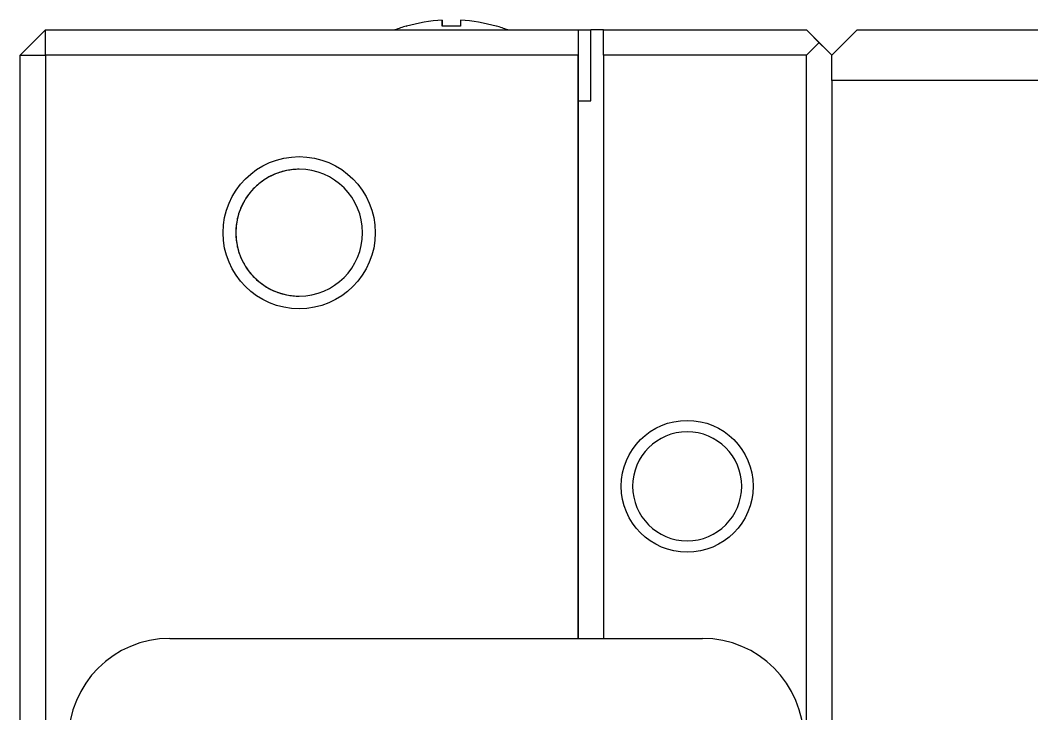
# Model space of a CAD drawing. Extents: x 93 to 296, y 41 to 278.
# Drawn here: x 202.16 to 222.1, y 149.36 to 163.04 of the extents above; entities that cross this region are included whole.
import ezdxf

# ---------------------------------------------------------------- set-up
doc = ezdxf.new("R2010")
doc.units = 0
doc.layers.get('0').update_dxf_attribs({"linetype": 'CONTINUOUS'})

msp = doc.modelspace()

# ---------------------------------------------------------------- linework, layer by layer
at = {"color": 7, "linetype": 'CONTINUOUS'}
for p, q in [((210.479, 163.039), (210.479, 162.919)), ((210.479, 163.039), (210.479, 162.919)), ((210.479, 163.039), (210.479, 162.919)), ((210.479, 163.039), (210.479, 162.919)), ((210.479, 163.039), (210.479, 162.919)), ((210.479, 162.919), (210.479, 163.039)), ((210.479, 163.039), (210.479, 162.919)), ((210.479, 162.919), (210.479, 163.039)), ((210.479, 163.039), (210.479, 162.919)), ((210.479, 162.919), (210.479, 163.039)), ((210.479, 163.039), (210.479, 162.919)), ((210.479, 162.919), (210.479, 163.039)), ((210.839, 163.039), (210.839, 162.919)), ((202.159, 162.349), (202.659, 162.849)), ((202.659, 162.849), (213.159, 162.849)), ((202.659, 162.349), (202.659, 162.849)), ((209.772, 162.919), (209.77, 162.923)), ((209.77, 162.923), (209.772, 162.919)), ((209.773, 162.919), (209.77, 162.923)), ((209.77, 162.923), (209.773, 162.919)), ((209.772, 162.919), (209.77, 162.923)), ((209.77, 162.923), (209.772, 162.919)), ((209.773, 162.919), (209.771, 162.923)), ((209.771, 162.923), (209.773, 162.919)), ((211.547, 162.923), (211.545, 162.919)), ((213.159, 162.849), (213.159, 150.849)), ((213.159, 162.849), (213.159, 162.349)), ((213.159, 162.849), (213.409, 162.849)), ((213.409, 161.449), (213.409, 162.849)), ((213.659, 162.849), (213.409, 162.849)), ((213.659, 162.349), (213.659, 162.849)), ((213.659, 162.849), (213.859, 162.849)), ((213.859, 162.849), (217.659, 162.849)), ((213.859, 162.849), (213.859, 162.849)), ((217.909, 162.599), (217.659, 162.849)), ((217.659, 162.849), (217.909, 162.599)), ((217.659, 162.849), (217.659, 162.849)), ((218.659, 162.849), (218.159, 162.349)), ((218.659, 162.849), (222.539, 162.849)), ((217.909, 162.599), (217.659, 162.349)), ((217.809, 162.699), (217.809, 162.699)), ((218.159, 162.349), (217.809, 162.699)), ((217.809, 162.699), (217.809, 162.699)), ((217.809, 162.699), (218.159, 162.349)), ((218.159, 162.349), (217.909, 162.599)), ((217.909, 162.599), (218.159, 162.349)), ((202.159, 123.349), (202.159, 162.349)), ((202.159, 162.349), (202.659, 162.349)), ((202.659, 162.349), (202.659, 136.894)), ((213.159, 162.349), (202.659, 162.349)), ((213.159, 150.849), (213.159, 162.349)), ((217.659, 162.349), (213.659, 162.349)), ((213.659, 162.349), (213.659, 150.849)), ((217.659, 143.702), (217.659, 162.349)), ((218.159, 161.849), (218.159, 162.349)), ((218.159, 161.849), (218.159, 122.849)), ((222.883, 161.849), (218.159, 161.849)), ((213.159, 161.449), (213.159, 150.849)), ((213.159, 150.849), (213.159, 161.449)), ((213.159, 161.449), (213.409, 161.449)), ((205.109, 150.849), (215.609, 150.849))]:
    msp.add_line(p, q, dxfattribs=at)
for points in [[(210.839, 162.919, 0), (210.836, 162.919, 0), (210.833, 162.919, 0), (210.83, 162.919, 0), (210.827, 162.919, 0), (210.825, 162.919, 0), (210.822, 162.919, 0), (210.819, 162.919, 0), (210.816, 162.92, 0), (210.813, 162.92, 0), (210.811, 162.92, 0), (210.808, 162.92, 0), (210.805, 162.92, 0), (210.802, 162.92, 0), (210.799, 162.92, 0), (210.796, 162.92, 0), (210.794, 162.921, 0), (210.791, 162.921, 0), (210.788, 162.921, 0), (210.785, 162.921, 0), (210.782, 162.921, 0), (210.78, 162.921, 0), (210.777, 162.921, 0), (210.774, 162.921, 0), (210.771, 162.921, 0), (210.768, 162.921, 0), (210.766, 162.921, 0), (210.763, 162.922, 0), (210.76, 162.922, 0), (210.757, 162.922, 0), (210.754, 162.922, 0), (210.751, 162.922, 0), (210.749, 162.922, 0), (210.746, 162.922, 0), (210.743, 162.922, 0), (210.74, 162.922, 0), (210.737, 162.922, 0), (210.735, 162.922, 0), (210.732, 162.922, 0), (210.729, 162.922, 0), (210.726, 162.922, 0), (210.723, 162.923, 0), (210.721, 162.923, 0), (210.718, 162.923, 0), (210.715, 162.923, 0), (210.712, 162.923, 0), (210.709, 162.923, 0), (210.706, 162.923, 0), (210.704, 162.923, 0), (210.701, 162.923, 0), (210.698, 162.923, 0), (210.695, 162.923, 0), (210.692, 162.923, 0), (210.69, 162.923, 0), (210.687, 162.923, 0), (210.684, 162.923, 0), (210.681, 162.923, 0), (210.678, 162.923, 0), (210.675, 162.923, 0), (210.673, 162.923, 0), (210.67, 162.923, 0), (210.667, 162.923, 0), (210.664, 162.923, 0), (210.661, 162.923, 0), (210.659, 162.923, 0), (210.656, 162.923, 0), (210.653, 162.923, 0), (210.65, 162.923, 0), (210.647, 162.923, 0), (210.645, 162.923, 0), (210.642, 162.923, 0), (210.639, 162.923, 0), (210.636, 162.923, 0), (210.633, 162.923, 0), (210.63, 162.923, 0), (210.628, 162.923, 0), (210.625, 162.923, 0), (210.622, 162.923, 0), (210.619, 162.923, 0), (210.616, 162.923, 0), (210.614, 162.923, 0), (210.611, 162.923, 0), (210.608, 162.923, 0), (210.605, 162.923, 0), (210.602, 162.923, 0), (210.6, 162.923, 0), (210.597, 162.923, 0), (210.594, 162.923, 0), (210.591, 162.922, 0), (210.588, 162.922, 0), (210.585, 162.922, 0), (210.583, 162.922, 0), (210.58, 162.922, 0), (210.577, 162.922, 0), (210.574, 162.922, 0), (210.571, 162.922, 0), (210.569, 162.922, 0), (210.566, 162.922, 0), (210.563, 162.922, 0), (210.56, 162.922, 0), (210.557, 162.922, 0), (210.555, 162.922, 0), (210.552, 162.921, 0), (210.549, 162.921, 0), (210.546, 162.921, 0), (210.543, 162.921, 0), (210.54, 162.921, 0), (210.538, 162.921, 0), (210.535, 162.921, 0), (210.532, 162.921, 0), (210.529, 162.921, 0), (210.526, 162.921, 0), (210.524, 162.921, 0), (210.521, 162.92, 0), (210.518, 162.92, 0), (210.515, 162.92, 0), (210.512, 162.92, 0), (210.51, 162.92, 0), (210.507, 162.92, 0), (210.504, 162.92, 0), (210.501, 162.92, 0), (210.498, 162.919, 0), (210.495, 162.919, 0), (210.493, 162.919, 0), (210.49, 162.919, 0), (210.487, 162.919, 0), (210.484, 162.919, 0), (210.481, 162.919, 0), (210.479, 162.919, 0)], [(207.659, 160.099, 0), (207.628, 160.099, 0), (207.597, 160.097, 0), (207.567, 160.096, 0), (207.536, 160.093, 0), (207.506, 160.09, 0), (207.475, 160.085, 0), (207.445, 160.081, 0), (207.415, 160.075, 0), (207.385, 160.069, 0), (207.355, 160.062, 0), (207.325, 160.054, 0), (207.296, 160.045, 0), (207.267, 160.036, 0), (207.238, 160.026, 0), (207.209, 160.015, 0), (207.18, 160.004, 0), (207.152, 159.992, 0), (207.124, 159.979, 0), (207.097, 159.966, 0), (207.069, 159.951, 0), (207.042, 159.937, 0), (207.016, 159.921, 0), (206.99, 159.905, 0), (206.964, 159.888, 0), (206.939, 159.871, 0), (206.914, 159.853, 0), (206.89, 159.834, 0), (206.866, 159.815, 0), (206.842, 159.795, 0), (206.819, 159.775, 0), (206.797, 159.754, 0), (206.775, 159.733, 0), (206.753, 159.711, 0), (206.732, 159.688, 0), (206.712, 159.665, 0), (206.692, 159.642, 0), (206.673, 159.618, 0), (206.655, 159.594, 0), (206.637, 159.569, 0), (206.619, 159.543, 0), (206.603, 159.518, 0), (206.586, 159.492, 0), (206.571, 159.465, 0), (206.556, 159.438, 0), (206.542, 159.411, 0), (206.529, 159.383, 0), (206.516, 159.356, 0), (206.504, 159.327, 0), (206.492, 159.299, 0), (206.482, 159.27, 0), (206.472, 159.241, 0), (206.462, 159.212, 0), (206.454, 159.182, 0), (206.446, 159.153, 0), (206.439, 159.123, 0), (206.433, 159.093, 0), (206.427, 159.063, 0), (206.422, 159.032, 0), (206.418, 159.002, 0), (206.415, 158.972, 0), (206.412, 158.941, 0), (206.41, 158.91, 0), (206.409, 158.88, 0), (206.409, 158.849, 0), (206.409, 158.818, 0), (206.41, 158.788, 0), (206.412, 158.757, 0), (206.415, 158.726, 0), (206.418, 158.696, 0), (206.422, 158.666, 0), (206.427, 158.635, 0), (206.433, 158.605, 0), (206.439, 158.575, 0), (206.446, 158.545, 0), (206.454, 158.516, 0), (206.462, 158.486, 0), (206.472, 158.457, 0), (206.482, 158.428, 0), (206.492, 158.399, 0), (206.504, 158.371, 0), (206.516, 158.342, 0), (206.529, 158.315, 0), (206.542, 158.287, 0), (206.556, 158.26, 0), (206.571, 158.233, 0), (206.586, 158.206, 0), (206.603, 158.18, 0), (206.619, 158.155, 0), (206.637, 158.129, 0), (206.655, 158.104, 0), (206.673, 158.08, 0), (206.692, 158.056, 0), (206.712, 158.033, 0), (206.732, 158.01, 0), (206.753, 157.987, 0), (206.775, 157.965, 0), (206.797, 157.944, 0), (206.819, 157.923, 0), (206.842, 157.902, 0), (206.866, 157.883, 0), (206.89, 157.864, 0), (206.914, 157.845, 0), (206.939, 157.827, 0), (206.964, 157.81, 0), (206.99, 157.793, 0), (207.016, 157.777, 0), (207.042, 157.761, 0), (207.069, 157.747, 0), (207.097, 157.732, 0), (207.124, 157.719, 0), (207.152, 157.706, 0), (207.18, 157.694, 0), (207.209, 157.683, 0), (207.238, 157.672, 0), (207.267, 157.662, 0), (207.296, 157.653, 0), (207.325, 157.644, 0), (207.355, 157.636, 0), (207.385, 157.629, 0), (207.415, 157.623, 0), (207.445, 157.617, 0), (207.475, 157.613, 0), (207.506, 157.608, 0), (207.536, 157.605, 0), (207.567, 157.602, 0), (207.597, 157.6, 0), (207.628, 157.599, 0), (207.659, 157.599, 0)], [(207.659, 160.099, 0), (207.628, 160.099, 0), (207.597, 160.097, 0), (207.567, 160.096, 0), (207.536, 160.093, 0), (207.506, 160.09, 0), (207.475, 160.085, 0), (207.445, 160.081, 0), (207.415, 160.075, 0), (207.385, 160.069, 0), (207.355, 160.062, 0), (207.325, 160.054, 0), (207.296, 160.045, 0), (207.267, 160.036, 0), (207.238, 160.026, 0), (207.209, 160.015, 0), (207.18, 160.004, 0), (207.152, 159.992, 0), (207.124, 159.979, 0), (207.097, 159.966, 0), (207.069, 159.951, 0), (207.043, 159.937, 0), (207.016, 159.921, 0), (206.99, 159.905, 0), (206.964, 159.888, 0), (206.939, 159.871, 0), (206.914, 159.853, 0), (206.89, 159.834, 0), (206.866, 159.815, 0), (206.842, 159.795, 0), (206.819, 159.775, 0), (206.797, 159.754, 0), (206.775, 159.733, 0), (206.753, 159.711, 0), (206.732, 159.688, 0), (206.712, 159.665, 0), (206.692, 159.642, 0), (206.673, 159.618, 0), (206.655, 159.594, 0), (206.637, 159.569, 0), (206.619, 159.543, 0), (206.603, 159.518, 0), (206.586, 159.492, 0), (206.571, 159.465, 0), (206.556, 159.438, 0), (206.542, 159.411, 0), (206.529, 159.383, 0), (206.516, 159.356, 0), (206.504, 159.327, 0), (206.492, 159.299, 0), (206.482, 159.27, 0), (206.472, 159.241, 0), (206.462, 159.212, 0), (206.454, 159.182, 0), (206.446, 159.153, 0), (206.439, 159.123, 0), (206.433, 159.093, 0), (206.427, 159.063, 0), (206.422, 159.032, 0), (206.418, 159.002, 0), (206.415, 158.972, 0), (206.412, 158.941, 0), (206.41, 158.91, 0), (206.409, 158.88, 0), (206.409, 158.849, 0), (206.409, 158.818, 0), (206.41, 158.788, 0), (206.412, 158.757, 0), (206.415, 158.726, 0), (206.418, 158.696, 0), (206.422, 158.666, 0), (206.427, 158.635, 0), (206.433, 158.605, 0), (206.439, 158.575, 0), (206.446, 158.545, 0), (206.454, 158.516, 0), (206.462, 158.486, 0), (206.472, 158.457, 0), (206.482, 158.428, 0), (206.492, 158.399, 0), (206.504, 158.371, 0), (206.516, 158.342, 0), (206.529, 158.315, 0), (206.542, 158.287, 0), (206.556, 158.26, 0), (206.571, 158.233, 0), (206.586, 158.206, 0), (206.603, 158.18, 0), (206.619, 158.155, 0), (206.637, 158.129, 0), (206.655, 158.104, 0), (206.673, 158.08, 0), (206.692, 158.056, 0), (206.712, 158.033, 0), (206.732, 158.01, 0), (206.753, 157.987, 0), (206.775, 157.965, 0), (206.797, 157.944, 0), (206.819, 157.923, 0), (206.842, 157.902, 0), (206.866, 157.883, 0), (206.89, 157.864, 0), (206.914, 157.845, 0), (206.939, 157.827, 0), (206.964, 157.81, 0), (206.99, 157.793, 0), (207.016, 157.777, 0), (207.043, 157.761, 0), (207.069, 157.747, 0), (207.097, 157.732, 0), (207.124, 157.719, 0), (207.152, 157.706, 0), (207.18, 157.694, 0), (207.209, 157.683, 0), (207.238, 157.672, 0), (207.267, 157.662, 0), (207.296, 157.653, 0), (207.325, 157.644, 0), (207.355, 157.636, 0), (207.385, 157.629, 0), (207.415, 157.623, 0), (207.445, 157.617, 0), (207.475, 157.613, 0), (207.506, 157.608, 0), (207.536, 157.605, 0), (207.567, 157.602, 0), (207.597, 157.6, 0), (207.628, 157.599, 0), (207.659, 157.599, 0)]]:
    msp.add_polyline3d(points, dxfattribs=at)
at = {"color": 3, "linetype": 'CONTINUOUS'}
for centre, radius in [((207.659, 158.849), 1.5), ((215.309, 153.849), 1.3)]:
    msp.add_circle(centre, radius, dxfattribs=at)
at = {"color": 7, "linetype": 'CONTINUOUS'}
for centre, radius, start, end in [((210.659, 159.849), 3.195, 93.2297, 106.1067), ((210.659, 159.849), 3.195, 73.8933, 86.7703), ((210.659, 159.849), 3.2, 106.1225, 110.3641), ((210.659, 159.849), 3.2, 69.6359, 73.8775), ((210.659, 159.849), 3.2, 69.6359, 73.8775), ((207.659, 158.849), 1.25, 90, 270), ((207.659, 158.849), 1.25, 270, 90), ((215.309, 153.849), 1.075, 90, 270), ((215.309, 153.849), 1.075, 90, 270), ((215.309, 153.849), 1.075, 270, 90), ((205.109, 148.849), 2, 90, 180), ((215.609, 148.849), 2, 0, 90), ((215.609, 148.849), 2, 0, 90)]:
    msp.add_arc(centre, radius, start, end, dxfattribs=at)
at = {"color": 9, "linetype": 'CONTINUOUS'}
msp.add_arc((215.309, 153.849), 1.075, 90, 270, dxfattribs=at)

doc.saveas('drawing.dxf')
